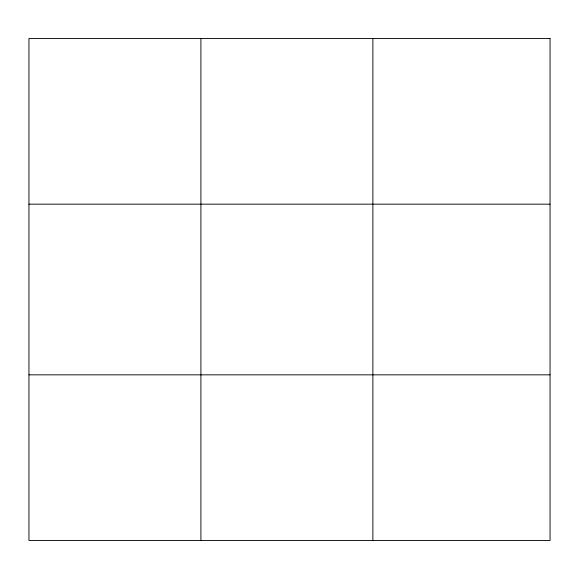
<?xml version="1.0" encoding="UTF-8"?>
<svg xmlns="http://www.w3.org/2000/svg" width="579" height="579" viewBox="0 0 579 579"><rect width="100%" height="100%" fill="white"/><g stroke="black" fill="none" stroke-linecap="round" stroke-linejoin="round"><path stroke-width="0.87" d="M200.913 540.489L200.913 38.511M372.876 540.489L372.876 38.511M28.95 204.163L550.05 204.163M28.95 374.837L550.05 374.837M550.05 38.511L550.05 540.489L28.95 540.489L28.95 38.511L550.05 38.511"/></g></svg>
